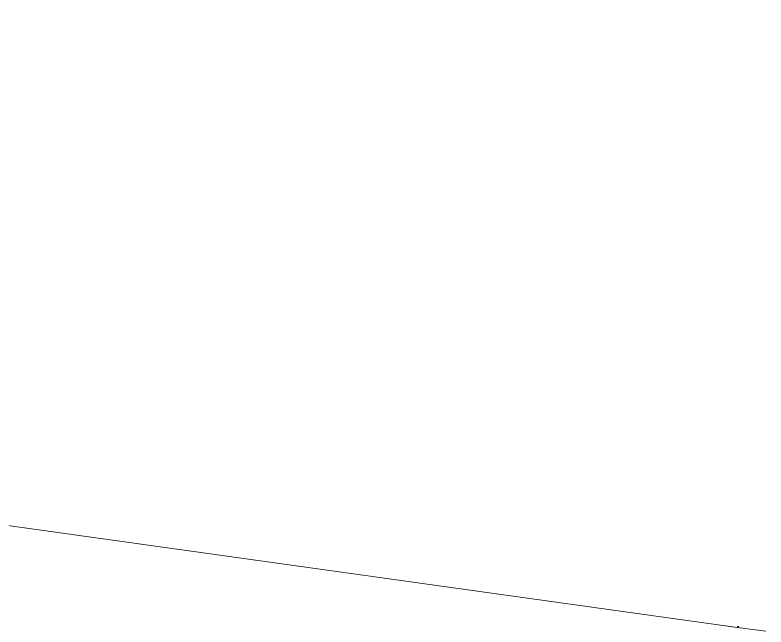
# Model space of a CAD drawing. Header units: metres. Extents: x 1610 to 5629, y 732 to 3974.
# Drawn here: x 1632.924 to 1635.303, y 909.837 to 911.774 of the extents above; entities that cross this region are included whole.
import ezdxf

# ---------------------------------------------------------------- set-up
doc = ezdxf.new("R2010")
doc.units = ezdxf.units.M
doc.header["$MEASUREMENT"] = 0
doc.layers.get('0').update_dxf_attribs({"lineweight": 0})

msp = doc.modelspace()

# ---------------------------------------------------------------- linework, layer by layer
at = {"color": 7}
for p, q in [((1621.335, 911.7737), (1635.1967, 909.8373)), ((1621.335, 911.7737), (1635.1967, 909.8373)), ((1635.1874, 909.839), (1635.1865, 909.8385)), ((1635.1874, 909.839), (1635.3026, 909.8241)), ((1635.2117, 909.8373), (1635.2117, 909.8373)), ((1635.2161, 909.837), (1635.2118, 909.8375)), ((1635.216, 909.8367), (1635.2118, 909.8371)), ((1635.2125, 909.8389), (1635.2124, 909.8375)), ((1635.213, 909.839), (1635.2127, 909.839)), ((1635.2153, 909.8387), (1635.213, 909.839)), ((1635.2149, 909.8388), (1635.2133, 909.8389)), ((1635.2135, 909.8387), (1635.2133, 909.8373)), ((1635.2148, 909.8386), (1635.2146, 909.8372)), ((1635.2156, 909.8387), (1635.2153, 909.8387)), ((1635.2157, 909.8385), (1635.2156, 909.8372))]:
    msp.add_line(p, q, dxfattribs=at)
at = {"color": 7, "extrusion": (0, 0, -1)}
for centre, major_axis, start_param, end_param in [((1635.2127, 909.8374), (0.0011, 0.0011), -0.883389, -0.246091), ((1635.214, 909.8372), (0.0011, 0.0011), -1.109039, -0.246091), ((1635.2153, 909.8371), (-0.0011, 0.0011), 0.461757, 1.099055)]:
    msp.add_ellipse(centre, major_axis=major_axis, ratio=1, start_param=start_param, end_param=end_param, dxfattribs=at)

doc.saveas('drawing.dxf')
